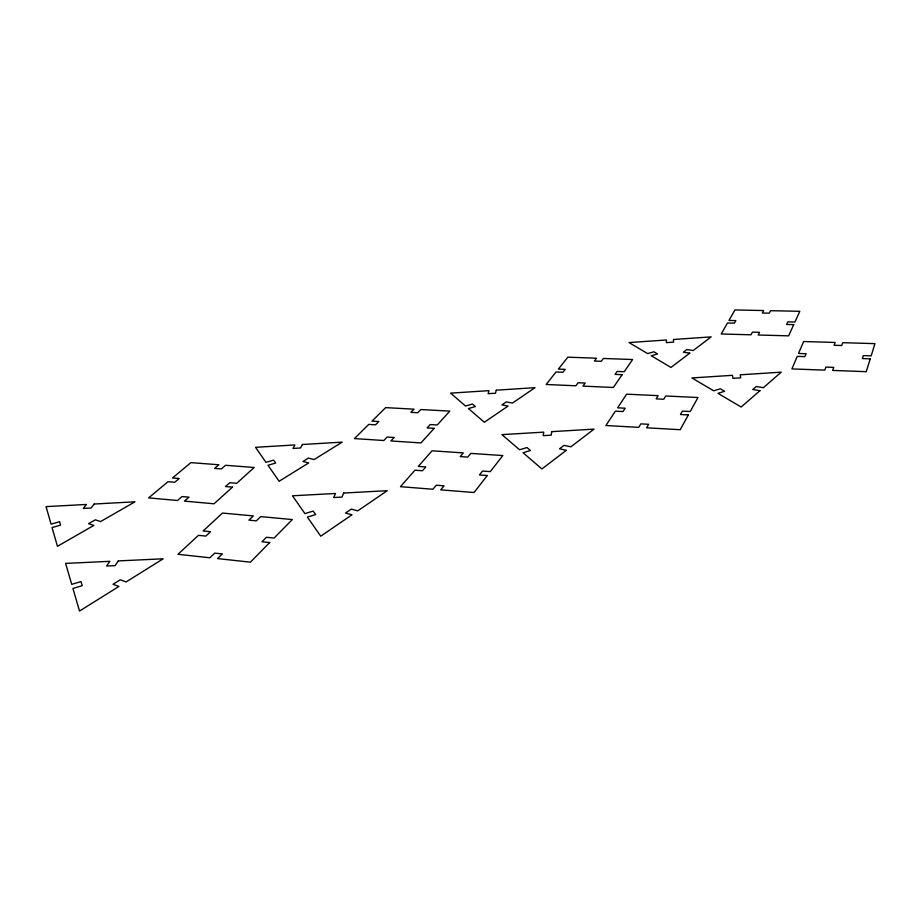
<?xml version="1.0" encoding="UTF-8"?>
<svg xmlns="http://www.w3.org/2000/svg" width="921" height="921" viewBox="0 0 921 921"><rect width="100%" height="100%" fill="white"/><g stroke="black" fill="none" stroke-linecap="round" stroke-linejoin="round"><path stroke-width="1.38" d="M551.737 431.65L551.195 435.173L543.183 435.656L543.758 432.133L501.933 434.631L519.594 449.782L526.973 447.537L530.473 450.496L523.047 452.752L541.928 468.95L566.38 450.265L559.496 448.815L564.009 445.396L570.893 446.812L594.033 429.128L551.737 431.65M496.258 390.182L495.498 393.221L488.142 393.693L488.947 390.654L450.588 393.14L465.531 406.034L472.438 404.043L475.386 406.552L468.455 408.556L484.342 422.255L508.081 406.057L501.933 404.872L506.331 401.901L512.467 403.064L535.032 387.672L496.258 390.182M870.241 358.833L866.258 371.681L832.642 370.426L833.758 367.364L825.907 367.076L824.756 370.138L791.91 368.907L797.275 356.369L804.873 356.634L806.082 353.722L798.519 353.468L803.63 341.53L835.163 342.462L834.104 345.283L841.69 345.513L842.727 342.681L874.95 343.637L871.162 355.863L863.322 355.598L862.367 358.568L870.241 358.833M343.694 493.034L341.933 497.098L333.678 497.547L335.486 493.472L292.464 495.797L304.932 513.596L313.163 511.086L315.661 514.563L307.372 517.084L320.75 536.183L351.995 514.793L345.536 513.02L351.304 509.106L357.751 510.856L387.234 490.686L343.694 493.034M793.741 324.629L788.606 335.854L758.167 335.002L759.526 332.331L752.411 332.136L751.018 334.807L721.224 333.978L727.498 322.995L734.405 323.156L735.833 320.612L728.948 320.439L734.946 309.94L763.659 310.55L762.369 313.025L769.277 313.175L770.532 310.688L799.831 311.298L794.927 322.028L787.812 321.855L786.592 324.457L793.741 324.629M302.387 444.509L300.545 447.986L293.005 448.435L294.881 444.958L255.531 447.318L265.962 462.33L273.595 460.132L275.667 463.056L267.999 465.266L279.132 481.269L308.696 462.918L302.928 461.479L308.385 458.105L314.153 459.533L342.175 442.126L302.387 444.509M688.355 414.934L680.205 429.704L646.577 427.816L648.695 424.293L640.855 423.867L638.702 427.367L605.88 425.525L615.401 411.157L622.999 411.549L625.163 408.21L617.611 407.83L626.648 394.176L658.158 395.65L656.178 398.874L663.776 399.23L665.722 395.995L697.968 397.504L690.232 411.514L682.38 411.123L680.458 414.519L688.355 414.934M118.337 560.912L115.09 565.632L106.594 566.024L109.887 561.315L65.61 563.399L71.734 584.363L80.967 581.554L82.222 585.652L72.932 588.484L79.528 611.06L118.913 586.447L113.018 584.282L120.248 579.793L126.154 581.922L163.19 558.794L118.337 560.912M622.17 374.674L613.351 387.476L582.97 386.118L585.215 383.067L578.123 382.756L575.844 385.795L546.13 384.471L556.077 371.98L562.961 372.257L565.241 369.356L558.379 369.079L567.866 357.175L596.509 358.211L594.39 361.032L601.286 361.285L603.37 358.465L632.623 359.524L624.219 371.716L617.116 371.428L615.044 374.387L622.17 374.674M94.149 504.029L91.052 508.024L83.304 508.438L86.447 504.443L46.05 506.631L51.081 524.141L59.554 521.7L60.579 525.108L52.06 527.572L57.447 546.303L93.873 525.407L88.589 523.658L95.3 519.835L100.585 521.562L135.019 501.807L94.149 504.029M487.255 475.535L474.05 492.516L440.722 489.868L444.06 485.828L436.278 485.217L432.916 489.247L400.428 486.679L414.945 470.205L422.463 470.758L425.79 466.947L418.307 466.406L432.064 450.795L463.298 452.902L460.212 456.586L467.753 457.104L470.804 453.397L502.808 455.55L490.306 471.621L482.512 471.057L479.438 474.96L487.255 475.535M434.182 428.346L420.955 442.92L390.872 440.963L394.176 437.498L387.154 437.049L383.815 440.503L354.435 438.592L368.734 424.408L375.549 424.823L378.83 421.53L372.038 421.127L385.634 407.623L414.001 409.177L410.927 412.366L417.754 412.746L420.805 409.546L449.805 411.123L437.233 424.972L430.199 424.558L427.102 427.92L434.182 428.346M269.692 542.55L250.42 562.167L217.586 558.61L222.375 553.935L214.72 553.118L209.896 557.769L177.949 554.304L198.441 535.343L205.832 536.091L210.529 531.705L203.161 530.968L222.514 513.055L253.31 515.921L248.912 520.158L256.349 520.86L260.712 516.612L292.302 519.548L274.124 538.037L266.434 537.277L261.967 541.778L269.692 542.55M232.472 487.128L214.063 503.787L184.442 501.116L189.001 497.156L182.082 496.546L177.5 500.494L148.603 497.893L168.002 481.718L174.702 482.282L179.169 478.529L172.48 477.976L190.889 462.63L218.841 464.771L214.639 468.398L221.374 468.927L225.553 465.289L254.161 467.488L236.72 483.283L229.778 482.708L225.495 486.541L232.472 487.128M759.94 390.688L741.152 407.036L717.966 393.325L724.631 391.298L720.337 388.789L713.706 390.815L691.924 377.944L732.494 375.319L732.932 378.358L740.703 377.863L740.231 374.812L781.238 372.153L763.405 387.672L756.233 386.521L752.745 389.525L759.94 390.688M689.771 353.146L670.983 367.444L651.262 355.748L657.536 353.94L653.887 351.799L647.636 353.595L629.043 342.566L666.344 339.987L666.436 342.635L673.573 342.14L673.458 339.492L711.139 336.879L693.237 350.51L686.824 349.554L683.336 352.19L689.771 353.146"/></g></svg>
